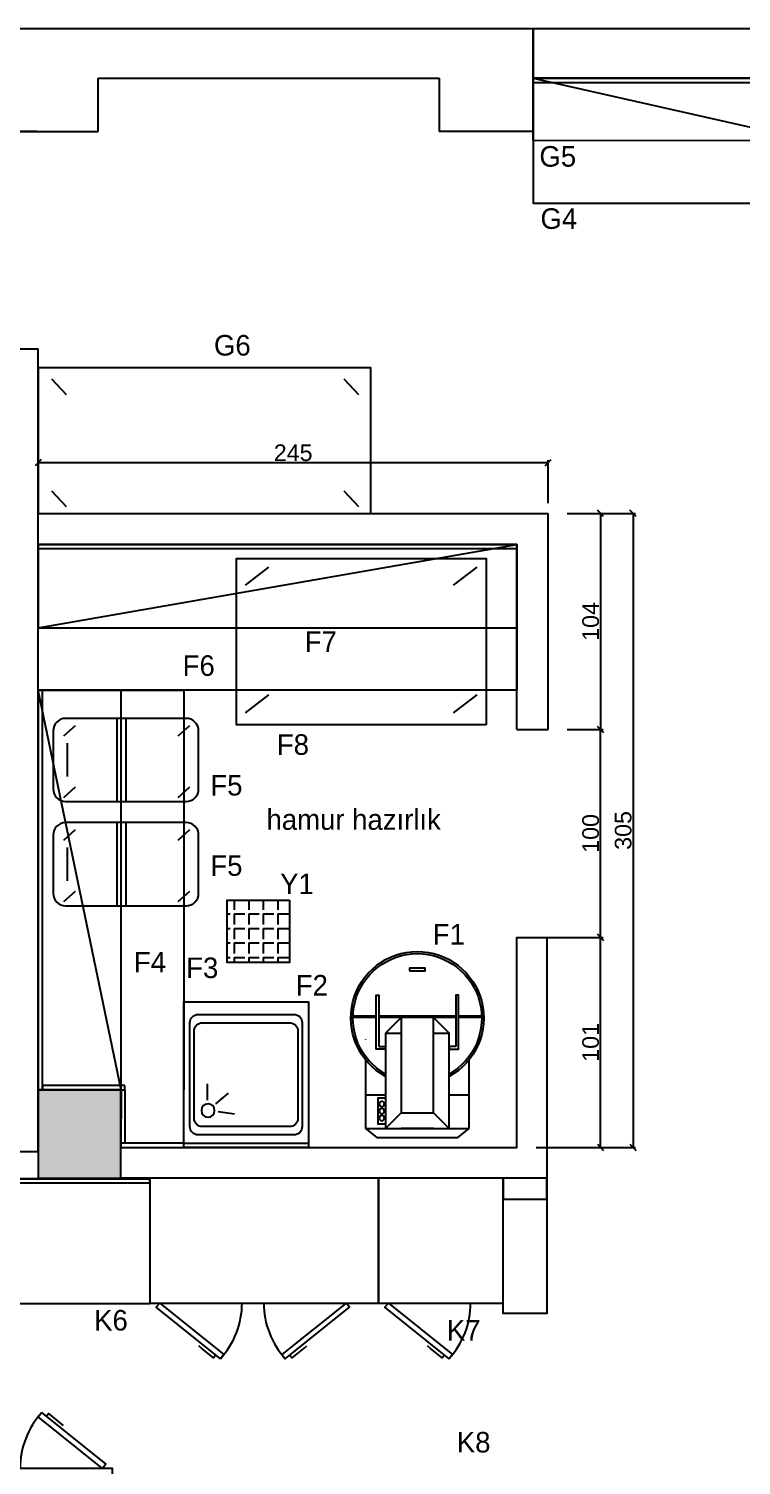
# Model space of a CAD drawing. Header units: millimetres. Extents: x -1066 to 22000, y -1118 to 1876.
# Drawn here: x 1005 to 1348, y 569 to 1260 of the extents above; entities that cross this region are included whole.
import ezdxf

# ---------------------------------------------------------------- set-up
doc = ezdxf.new("R2010")
doc.units = ezdxf.units.MM
doc.layers.add('DUVAR', color=1, linetype='Continuous')
doc.layers.add('MUTFAKEKİPMAN', color=1, linetype='Continuous')
doc.styles.get("Standard").update_dxf_attribs({"font": 'arial.ttf'})
doc.styles.add('TAKSİM', font='GOTHIC.TTF', dxfattribs={"height": 20})
doc.dimstyles.new('OLCU50', dxfattribs={"dimtxt": 8, "dimasz": 3, "dimexe": 1.25, "dimexo": 0.625, "dimtad": 1, "dimdec": 0, "dimtxsty": 'Standard', "dimblk": 'OBLIQUE', "dimcen": 2.5, "dimclrd": 256, "dimclre": 251, "dimclrt": 25, "dimadec": 0, "dimazin": 0, "dimtfac": 1, "dimtdec": 0, "dimtmove": 0, "dimatfit": 3, "dimldrblk": 'OBLIQUE', "dimfxl": 1, "dimarcsym": 0})

# ---------------------------------------------------------------- blocks, each defined once
blk = doc.blocks.new('A$C14936D79')
at = {"layer": 'MUTFAKEKİPMAN'}
for p, q in [((3.54, 65.64), (8.57, 60.06)), ((33.14, 65.64), (38.16, 60.06)), ((0, 35), (40, 35)), ((0, 30.66), (40, 30.66)), ((3.54, 10.54), (8.57, 4.97)), ((33.14, 10.54), (38.16, 4.97)), ((12, 6.73), (28, 6.73))]:
    blk.add_line(p, q, dxfattribs=at)
blk.add_lwpolyline([(6, 0), (34, 0, 0.414214), (40, 6), (40, 64, 0.414214), (34, 70), (6, 70, 0.414214), (0, 64), (0, 6, 0.414214)], format="xyb", close=True, dxfattribs=at)
blk = doc.blocks.new('A$C44253C18')
at = {"layer": 'DUVAR'}
for p, q in [((48.48, 22.71), (48.48, 30.6)), ((44.57, 21.05), (38.47, 26.06)), ((43.34, 17.24), (35.53, 16.13))]:
    blk.add_line(p, q, dxfattribs=at)
for points in [[(60, 70), (0, 70), (0, 0), (60, 0)], [(60, 2), (0, 2), (0, 0), (60, 0)]]:
    blk.add_lwpolyline(points, close=True, dxfattribs=at)
for points in [[(53, 64), (7, 64, 0.414214), (3, 60), (3, 10, 0.414214), (7, 6), (53, 6, 0.414214), (57, 10), (57, 60, 0.414214)], [(51, 60), (9, 60, 0.414214), (5, 56), (5, 14, 0.414214), (9, 10), (51, 10, 0.414214), (55, 14), (55, 56, 0.414214)]]:
    blk.add_lwpolyline(points, format="xyb", close=True, dxfattribs=at)
blk.add_circle((48.29, 17.74), 3.19, dxfattribs=at)
blk = doc.blocks.new('A$C5E741825')
at = {"layer": 'DUVAR'}
for p, q in [((31.15, 51.84), (31.15, 62.99)), ((31.65, 51.84), (31.65, 63)), ((42.12, 56.92), (42.38, 56.92)), ((52.07, 56.92), (85.13, 56.92)), ((68.98, 56.92), (68.98, 47.24)), ((85.13, 56.92), (89.52, 51.54)), ((85.13, 56.92), (85.13, 7.08)), ((31.15, 13.41), (31.15, 50.59)), ((31.65, 13.41), (31.65, 50.59)), ((89.52, 51.54), (89.52, 12.46)), ((31.65, 39.71), (39.19, 47.24)), ((39.19, 47.24), (85.13, 47.24)), ((39.19, 47.24), (39.19, 39.71)), ((85.13, 47.24), (77.59, 39.71)), ((85.13, 41.86), (85.13, 22.14)), ((31.65, 39.71), (77.59, 39.71)), ((77.59, 39.71), (77.59, 24.29)), ((85.13, 24.29), (85.13, 39.71)), ((77.59, 24.29), (31.65, 24.29)), ((31.65, 24.29), (39.19, 16.76)), ((39.19, 24.29), (39.19, 16.76)), ((85.13, 16.76), (77.59, 24.29)), ((85.13, 16.76), (39.19, 16.76)), ((68.98, 16.76), (68.98, 7.08)), ((31.15, 1.01), (31.15, 12.16)), ((31.65, 1), (31.65, 12.16)), ((85.13, 7.08), (52.07, 7.08)), ((89.52, 12.46), (85.13, 7.08))]:
    blk.add_line(p, q, dxfattribs=at)
for points in [[(46.99, 50.59), (46.99, 51.84), (21.05, 51.84), (21.05, 50.59), (45.75, 50.59)], [(45.75, 50.59), (45.75, 47.24), (46.99, 47.24), (46.99, 51.84), (45.75, 51.84)], [(45.75, 13.41), (45.75, 16.76), (46.99, 16.76), (46.99, 12.16), (45.75, 12.16)], [(46.99, 13.41), (46.99, 12.16), (21.05, 12.16), (21.05, 13.41), (45.75, 13.41)]]:
    blk.add_lwpolyline(points, dxfattribs=at)
for points in [[(70.41, 47.24), (83.03, 47.24), (83.03, 50.92), (70.41, 50.92)], [(9.21, 35.71), (9.21, 28.29), (7.93, 28.29), (7.93, 35.71)]]:
    blk.add_lwpolyline(points, close=True, dxfattribs=at)
for centre in [(73.32, 49.09), (76.76, 49.09), (80.12, 49.09)]:
    blk.add_circle(centre, 1.24, dxfattribs=at)
for radius, start, end in [(32, 28.44861, 331.55139), (31, 29.45482, 330.54518)]:
    blk.add_arc((32, 32), radius, start, end, dxfattribs=at)
blk = doc.blocks.new('_Oblique')
at = {"color": 0, "linetype": 'ByBlock', "lineweight": -2}
blk.add_line((-0.5, -0.5), (0.5, 0.5), dxfattribs=at)
blk = doc.blocks.new('*D36')
at = {"layer": 'Defpoints', "color": 0, "transparency": 16777216}
for p in [(969.66, 1210.78), (1009.37, 1210.78), (1009.37, 1106.11)]:
    blk.add_point(p, dxfattribs=at)
at = {"layer": 'DUVAR', "color": 251, "lineweight": -2, "transparency": 16777216}
for p, q in [((1008.74, 1210.78), (968.41, 1210.78)), ((1008.74, 1106.11), (968.41, 1106.11))]:
    blk.add_line(p, q, dxfattribs=at)
at = {"layer": 'DUVAR', "lineweight": -2, "transparency": 16777216}
blk.add_line((969.66, 1106.11), (969.66, 1210.78), dxfattribs=at)
at = {"layer": 'DUVAR', "lineweight": -2, "transparency": 16777216, "xscale": 3, "yscale": 3, "zscale": 3}
for p, rotation in [((969.66, 1210.78), 90), ((969.66, 1106.11), 270)]:
    blk.add_blockref('_Oblique', p, dxfattribs=dict(at, rotation=rotation))
at = {"layer": 'DUVAR', "color": 25, "transparency": 16777216, "insert": (964.95, 1158.45), "char_height": 8, "attachment_point": 5, "rotation": 90}
blk.add_mtext('105', dxfattribs=at)
blk = doc.blocks.new('A$C57833CA1')
at = {"layer": 'DUVAR'}
for points in [[(76.8, 100.09), (45.9, 75.32), (47.56, 73.26), (78.45, 98.03)], [(107.95, 100.09), (138.85, 75.32), (137.2, 73.26), (106.3, 98.03)], [(0, 73.26), (0, 0), (142, 0), (142, 73.26)]]:
    blk.add_lwpolyline(points, close=True, dxfattribs=at)
for points in [[(74.54, 98.28), (73.48, 99.61), (67.81, 95.06), (66.36, 93.9)], [(110.21, 98.28), (111.28, 99.61), (116.95, 95.06), (118.4, 93.9)]]:
    blk.add_lwpolyline(points, dxfattribs=at)
for points in [[(136, 62.76), (136, 13.76, -0.414214), (134, 11.76), (8, 11.76, -0.414214), (6, 13.76), (6, 62.76, -0.414214), (8, 64.76), (134, 64.76, -0.414214)], [(134, 60.76), (134, 15.76, -0.414214), (132, 13.76), (10, 13.76, -0.414214), (8, 15.76), (8, 60.76, -0.414214), (10, 62.76), (132, 62.76, -0.414214)]]:
    blk.add_lwpolyline(points, format="xyb", close=True, dxfattribs=at)
for centre, start, end in [((47.56, 73.26), 0, 42.54325), ((137.2, 73.26), 137.45675, 180)]:
    blk.add_arc(centre, 39.6, start, end, dxfattribs=at)
blk = doc.blocks.new('*D66')
at = {"layer": 'Defpoints', "color": 0, "transparency": 16777216}
for p in [(1254.73, 1051.56), (1009.37, 1031.39), (1254.73, 1031.39)]:
    blk.add_point(p, dxfattribs=at)
at = {"layer": 'DUVAR', "color": 251, "lineweight": -2, "transparency": 16777216}
for p, q in [((1009.37, 1032.01), (1009.37, 1052.81)), ((1254.73, 1032.01), (1254.73, 1052.81))]:
    blk.add_line(p, q, dxfattribs=at)
at = {"layer": 'DUVAR', "lineweight": -2, "transparency": 16777216}
blk.add_line((1009.37, 1051.56), (1254.73, 1051.56), dxfattribs=at)
at = {"layer": 'DUVAR', "lineweight": -2, "transparency": 16777216, "xscale": 3, "yscale": 3, "zscale": 3, "rotation": 180}
blk.add_blockref('_Oblique', (1009.37, 1051.56), dxfattribs=at)
at = {"layer": 'DUVAR', "lineweight": -2, "transparency": 16777216, "xscale": 3, "yscale": 3, "zscale": 3}
blk.add_blockref('_Oblique', (1254.73, 1051.56), dxfattribs=at)
at = {"layer": 'DUVAR', "color": 25, "transparency": 16777216, "insert": (1132.05, 1056.27), "char_height": 8, "attachment_point": 5}
blk.add_mtext('245', dxfattribs=at)
blk = doc.blocks.new('*D67')
at = {"layer": 'Defpoints', "color": 0, "transparency": 16777216}
for p in [(1248.28, 823.18), (1279.91, 823.18), (1248.28, 722.11)]:
    blk.add_point(p, dxfattribs=at)
at = {"layer": 'DUVAR', "color": 251, "lineweight": -2, "transparency": 16777216}
for p, q in [((1248.9, 823.18), (1281.16, 823.18)), ((1248.9, 722.11), (1281.16, 722.11))]:
    blk.add_line(p, q, dxfattribs=at)
at = {"layer": 'DUVAR', "lineweight": -2, "transparency": 16777216}
blk.add_line((1279.91, 722.11), (1279.91, 823.18), dxfattribs=at)
at = {"layer": 'DUVAR', "lineweight": -2, "transparency": 16777216, "xscale": 3, "yscale": 3, "zscale": 3}
for p, rotation in [((1279.91, 823.18), 90), ((1279.91, 722.11), 270)]:
    blk.add_blockref('_Oblique', p, dxfattribs=dict(at, rotation=rotation))
at = {"layer": 'DUVAR', "color": 25, "transparency": 16777216, "insert": (1275.2, 772.65), "char_height": 8, "attachment_point": 5, "rotation": 90}
blk.add_mtext('101', dxfattribs=at)
blk = doc.blocks.new('*D68')
at = {"layer": 'Defpoints', "color": 0, "transparency": 16777216}
for p in [(1263.28, 923.18), (1279.91, 923.18), (1263.28, 823.18)]:
    blk.add_point(p, dxfattribs=at)
at = {"layer": 'DUVAR', "color": 251, "lineweight": -2, "transparency": 16777216}
for p, q in [((1263.9, 923.18), (1281.16, 923.18)), ((1263.9, 823.18), (1281.16, 823.18))]:
    blk.add_line(p, q, dxfattribs=at)
at = {"layer": 'DUVAR', "lineweight": -2, "transparency": 16777216}
blk.add_line((1279.91, 823.18), (1279.91, 923.18), dxfattribs=at)
at = {"layer": 'DUVAR', "lineweight": -2, "transparency": 16777216, "xscale": 3, "yscale": 3, "zscale": 3}
for p, rotation in [((1279.91, 923.18), 90), ((1279.91, 823.18), 270)]:
    blk.add_blockref('_Oblique', p, dxfattribs=dict(at, rotation=rotation))
at = {"layer": 'DUVAR', "color": 25, "transparency": 16777216, "insert": (1275.2, 873.18), "char_height": 8, "attachment_point": 5, "rotation": 90}
blk.add_mtext('100', dxfattribs=at)
blk = doc.blocks.new('*D69')
at = {"layer": 'Defpoints', "color": 0, "transparency": 16777216}
for p in [(1263.28, 1027.11), (1263.28, 923.18), (1279.91, 923.18)]:
    blk.add_point(p, dxfattribs=at)
at = {"layer": 'DUVAR', "color": 251, "lineweight": -2, "transparency": 16777216}
for p, q in [((1263.9, 1027.11), (1281.16, 1027.11)), ((1263.9, 923.18), (1281.16, 923.18))]:
    blk.add_line(p, q, dxfattribs=at)
at = {"layer": 'DUVAR', "lineweight": -2, "transparency": 16777216}
blk.add_line((1279.91, 1027.11), (1279.91, 923.18), dxfattribs=at)
at = {"layer": 'DUVAR', "lineweight": -2, "transparency": 16777216, "xscale": 3, "yscale": 3, "zscale": 3}
for p, rotation in [((1279.91, 1027.11), 90), ((1279.91, 923.18), 270)]:
    blk.add_blockref('_Oblique', p, dxfattribs=dict(at, rotation=rotation))
at = {"layer": 'DUVAR', "color": 25, "transparency": 16777216, "insert": (1275.2, 975.15), "char_height": 8, "attachment_point": 5, "rotation": 90}
blk.add_mtext('104', dxfattribs=at)
blk = doc.blocks.new('*D70')
at = {"layer": 'Defpoints', "color": 0, "transparency": 16777216}
for p in [(1263.28, 1027.11), (1248.28, 722.11), (1295.57, 722.11)]:
    blk.add_point(p, dxfattribs=at)
at = {"layer": 'DUVAR', "color": 251, "lineweight": -2, "transparency": 16777216}
for p, q in [((1263.9, 1027.11), (1296.82, 1027.11)), ((1248.9, 722.11), (1296.82, 722.11))]:
    blk.add_line(p, q, dxfattribs=at)
at = {"layer": 'DUVAR', "lineweight": -2, "transparency": 16777216}
blk.add_line((1295.57, 1027.11), (1295.57, 722.11), dxfattribs=at)
at = {"layer": 'DUVAR', "lineweight": -2, "transparency": 16777216, "xscale": 3, "yscale": 3, "zscale": 3}
for p, rotation in [((1295.57, 1027.11), 90), ((1295.57, 722.11), 270)]:
    blk.add_blockref('_Oblique', p, dxfattribs=dict(at, rotation=rotation))
at = {"layer": 'DUVAR', "color": 25, "transparency": 16777216, "insert": (1290.86, 874.61), "char_height": 8, "attachment_point": 5, "rotation": 90}
blk.add_mtext('305', dxfattribs=at)

msp = doc.modelspace()

# ---------------------------------------------------------------- hatches: boundary and pattern name
at = {"layer": 'DUVAR'}
h = msp.add_hatch(dxfattribs=at)
h.set_pattern_fill('ANSI36', color=157)
h.set_pattern_definition([(45, (-3379.9997, 9e-13), (1.683798, 6.173926), [7.9375, -1.5875, 0, -1.5875])])
h.paths.add_polyline_path([(1049.23, 749.85), (1009.51, 749.85), (1009.37, 707.26), (1049.09, 707.26)])
h.paths.add_polyline_path([(-244.76, 1260.29), (-309.15, 1260.29), (-309.15, 1207.7), (-244.76, 1207.7)])
h.paths.add_polyline_path([(-235.69, 759.85), (-309.15, 759.85), (-309.15, 707.26), (-235.69, 707.26)])
h.paths.add_polyline_path([(-235.69, 193.31), (-309.15, 193.31), (-309.15, 118.63), (-294.53, 118.63), (-235.69, 118.63)])
h.paths.add_polyline_path([(-235.69, -387.84), (-309.15, -387.84), (-309.15, -462.52), (-235.69, -462.52)])
h.paths.add_polyline_path([(423.98, -387.84), (350.51, -387.84), (350.51, -462.52), (423.98, -462.52)])
h.paths.add_polyline_path([(1069.45, -387.84), (995.99, -387.84), (995.99, -462.52), (1069.45, -462.52)])
h = msp.add_hatch(dxfattribs=at)
h.set_pattern_fill('ANGLE', color=256, angle=270)
h.set_pattern_definition([(270, (2270.194, -3538.174), (6.985, 1e-14), [5.08, -1.905]), (360, (2270.194, -3538.174), (-1e-14, 6.985), [5.08, -1.905])])
h.paths.add_polyline_path([(1130.36, 811.08), (1130.36, 841.08), (1100.36, 841.08), (1100.36, 811.08)])

# ---------------------------------------------------------------- linework, layer by layer
for p, q in [((1247.54, 1260.29), (986.41, 1260.29)), ((1247.54, 1236.5), (1247.54, 1260.29)), ((1038.22, 1210.78), (1038.22, 1236.5)), ((1038.22, 1236.5), (1202.22, 1236.5)), ((1202.22, 1236.5), (1202.22, 1210.78)), ((986.41, 1210.78), (1038.22, 1210.78)), ((1009.37, 1027.11), (1254.73, 1027.11)), ((1254.73, 923.18), (1254.73, 1027.11)), ((1009.37, 1012.11), (1239.73, 1012.11)), ((1239.73, 923.18), (1239.73, 1012.11)), ((1239.73, 923.18), (1254.73, 923.18)), ((1039.64, 749.85), (1009.37, 749.85))]:
    msp.add_line(p, q)
for points in [[(1247.54, 1236.5), (1647.86, 1236.5), (1647.86, 1203.26), (1680.86, 1203.26), (1680.86, 820.12), (1647.88, 820.12), (1647.88, -465.01), (1737.76, -465.01), (1737.76, 1260.29), (1737.76, 1260.29), (1247.54, 1260.29), (1247.54, 1210.78), (1202.22, 1210.78)], [(519.82, 1080.11), (522.44, 874.78), (522.44, 874.78), (522.44, 863.22), (522.44, 863.22), (522.44, 706.84), (1009.37, 707.26), (1009.37, 707.26)], [(1233.05, 707.26), (1049.09, 707.26), (1049.09, 722.11), (1239.73, 722.11), (1239.73, 823.18), (1254.08, 823.18), (1254.08, 642.26), (1233.05, 642.26), (1233.05, 707.26)]]:
    msp.add_lwpolyline(points)
for points in [[(996.37, 720.11), (1009.37, 720.11), (1009.37, 1106.11), (996.37, 1106.11)], [(1009.37, 707.26), (1049.09, 707.26), (1049.09, 749.85), (1009.37, 749.85)]]:
    msp.add_lwpolyline(points, close=True)
for p, q in [((1247.54, 1236.46), (1380.98, 1206.39)), ((1015.73, 1091.81), (1022.89, 1084.26)), ((1156.37, 1091.81), (1163.52, 1084.26)), ((1015.73, 1038.05), (1022.89, 1030.5)), ((1156.37, 1038.05), (1163.52, 1030.5)), ((1009.37, 972.11), (1239.73, 1012.11)), ((1120.17, 1001.23), (1108.92, 992.62)), ((1220.36, 1001.23), (1209.11, 992.62)), ((1049.37, 749.85), (1009.37, 942.11)), ((1120.17, 939.85), (1108.92, 931.23)), ((1220.36, 939.85), (1209.11, 931.23))]:
    msp.add_line(p, q, dxfattribs=at)
for points in [[(1380.98, 1236.43), (1247.54, 1236.5), (1247.54, 1176.43), (1380.98, 1176.35)], [(1247.54, 1234.43), (1380.98, 1234.35), (1380.98, 1236.43), (1247.54, 1236.5)], [(1380.98, 1206.43), (1247.54, 1206.46), (1247.54, 1236.46), (1380.98, 1236.43)], [(1009.37, 1027.11), (1169.37, 1027.11), (1169.37, 1097.11), (1009.37, 1097.11)], [(1009.37, 1012.11), (1239.73, 1012.11), (1239.73, 942.11), (1009.37, 942.11)], [(1009.37, 1010.11), (1009.37, 1012.11), (1239.73, 1012.11), (1239.73, 1010.11)], [(1239.73, 1012.11), (1009.37, 1012.11), (1009.37, 972.11), (1239.73, 972.11)], [(1224.84, 925.43), (1104.84, 925.43), (1104.84, 1005.43), (1224.84, 1005.43)], [(1009.37, 942.11), (1009.37, 749.85), (1049.37, 749.85), (1049.37, 942.11)], [(1011.37, 942.11), (1009.37, 942.11), (1009.37, 749.85), (1011.37, 749.85)], [(1130.36, 841.08), (1130.36, 811.08), (1100.36, 811.08), (1100.36, 841.08)], [(1051.11, 751.85), (1011.37, 751.85), (1011.37, 749.85), (1051.11, 749.85)], [(1051.11, 724.11), (1049.37, 724.11), (1049.37, 749.85), (1051.11, 749.85)], [(1079.37, 724.11), (1049.09, 724.11), (1049.09, 722.11), (1079.37, 722.11)], [(1063.05, 646.86), (991.91, 646.86), (991.91, 707.07), (1063.05, 707.07)], [(991.91, 705.07), (1063.05, 705.07), (1063.05, 707.07), (991.91, 707.07)], [(1173.05, 647.26), (1173.05, 707.26), (1063.05, 707.26), (1063.05, 647.26)], [(1233.05, 647.26), (1233.05, 707.26), (1173.05, 707.26), (1173.05, 647.26)], [(1097.09, 620.43), (1066.19, 645.2), (1067.85, 647.26), (1098.74, 622.49)], [(1128.24, 620.43), (1159.14, 645.2), (1157.49, 647.26), (1126.59, 622.49)], [(1207.09, 620.43), (1176.19, 645.2), (1177.85, 647.26), (1208.74, 622.49)]]:
    msp.add_lwpolyline(points, close=True, dxfattribs=at)
for points in [[(1049.37, 749.85), (1009.37, 749.85), (1009.37, 942.11), (1079.37, 942.11), (1079.37, 749.85)], [(1049.37, 749.85), (1049.09, 722.11), (1079.37, 722.11), (1079.37, 749.85)], [(1094.83, 622.24), (1093.77, 620.91), (1088.1, 625.46), (1086.64, 626.62)], [(1130.5, 622.24), (1131.57, 620.91), (1137.24, 625.46), (1138.69, 626.62)], [(1204.83, 622.24), (1203.77, 620.91), (1198.1, 625.46), (1196.64, 626.62)]]:
    msp.add_lwpolyline(points, dxfattribs=at)
at = {"layer": 'DUVAR', "color": 5}
msp.add_lwpolyline([(1233.05, 697.26), (1254.08, 697.26), (1254.08, 707.26), (1233.05, 707.26)], close=True, dxfattribs=at)
at = {"layer": 'DUVAR'}
for centre, start, end in [((1067.85, 647.26), 317.45675, 0), ((1157.49, 647.26), 180, 222.54325), ((1177.85, 647.26), 317.45675, 0)]:
    msp.add_arc(centre, 39.6, start, end, dxfattribs=at)

# ---------------------------------------------------------------- block references
at = {"layer": 'DUVAR', "xscale": -1, "rotation": 90}
msp.add_blockref('A$C5E741825', (1223.79, 816.34), dxfattribs=at)
at = {"layer": 'DUVAR', "xscale": -1}
msp.add_blockref('A$C44253C18', (1139.37, 722.11), dxfattribs=at)
at = {"layer": 'DUVAR'}
msp.add_blockref('A$C57833CA1', (903.05, 494.45), dxfattribs=at)
at = {"layer": 'MUTFAKEKİPMAN', "rotation": 270}
for p in [(1016.56, 928.53), (1016.56, 878.37)]:
    msp.add_blockref('A$C14936D79', p, dxfattribs=at)

# ---------------------------------------------------------------- texts
at = {"style": 'TAKSİM'}
for s, p in [('G5', (1250.53, 1193.93, 0)), ('G4', (1251.04, 1164, 0)), ('G6', (1093.94, 1103.06, 0)), ('F7', (1137.61, 960.49, 0)), ('F6', (1078.88, 948.96, 0)), ('F8', (1124.2, 910.96, 0)), ('F5', (1092.2, 891.41, 0)), ('hamur hazırlık', (1119.23, 874.91)), ('F5', (1092.2, 852.76, 0)), ('Y1', (1125.79, 843.99, 0)), ('F1', (1199.22, 819.69, 0)), ('F4', (1055.42, 806.27, 0)), ('F3', (1080.57, 803.57, 0)), ('F2', (1133.31, 795.19, 0)), ('K6', (1036.3, 634.03, 0)), ('K7', (1206.02, 629.22, 0)), ('K8', (1210.8, 575.36, 0))]:
    msp.add_text(s, height=9.9, dxfattribs=at).set_placement(p)

# ---------------------------------------------------------------- dimensions: what is measured, and where the dimension line sits
at = {"layer": 'DUVAR'}
for base, p1, p2, picture, middle in [((969.66, 1210.78), (1009.37, 1106.11), (1009.37, 1210.78), '*D36', (964.95, 1158.45)), ((1295.57, 722.11), (1263.28, 1027.11), (1248.28, 722.11), '*D70', (1290.86, 874.61)), ((1279.91, 923.18), (1263.28, 1027.11), (1263.28, 923.18), '*D69', (1275.2, 975.15)), ((1279.91, 923.18), (1263.28, 823.18), (1263.28, 923.18), '*D68', (1275.2, 873.18)), ((1279.91, 823.18), (1248.28, 722.11), (1248.28, 823.18), '*D67', (1275.2, 772.65))]:
    dim = msp.add_linear_dim(base=base, p1=p1, p2=p2, angle=90, dimstyle='OLCU50', dxfattribs=at)
    dim.commit()
    dim.dimension.update_dxf_attribs({"geometry": picture, "text_midpoint": middle})
dim = msp.add_linear_dim(base=(1254.73, 1051.56), p1=(1009.37, 1031.39), p2=(1254.73, 1031.39), dimstyle='OLCU50', dxfattribs=at)
dim.commit()
dim.dimension.update_dxf_attribs({"geometry": '*D66', "text_midpoint": (1132.05, 1056.27)})

doc.saveas('drawing.dxf')
